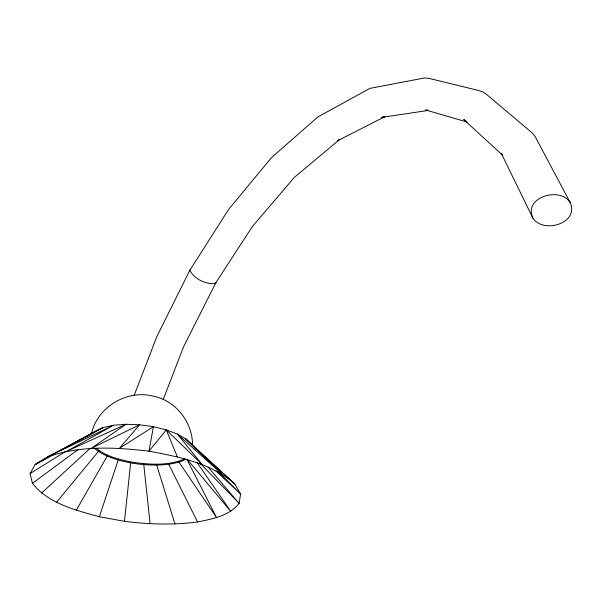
<?xml version="1.0" encoding="UTF-8"?>
<svg xmlns="http://www.w3.org/2000/svg" width="602" height="602" viewBox="0 0 602 602"><rect width="100%" height="100%" fill="white"/><g stroke="black" fill="none" stroke-linecap="round" stroke-linejoin="round"><path stroke-width="0.9" d="M60.426 450.522L95.515 431.062L103.108 427.57L113.507 425.245L125.984 424.282L139.626 424.779L153.42 426.69L166.318 429.873L177.387 434.072L185.837 438.971L234.818 483.993L240.589 494.039L239.107 503.37C229.174 516.049 212.446 518.886 197.591 521.964C173.301 525.177 148.717 524.365 124.448 521.324L130.762 461.982C118.82 459.258 106.072 456.391 96.418 448.415M91.481 433.733C97.17 407.396 126.405 389.622 152.517 395.988C175.626 400.104 193.122 422.596 192.482 445.834M78.538 440.935L103.108 427.57L47.513 456.903L35.127 464.548L30.1 473.601L32.418 483.361C48.627 503.648 75.461 510.112 99.345 516.749L118.519 459.1M134.103 395.484L157.032 336.127L189.848 270.253L228.632 209.406L271.276 157.844L317.728 117.051L369.839 88.404L424.485 77.982L428.549 78.275L478.771 90.526L482.985 91.986L486.649 94.469L532.191 132.937L534.997 136.27L570.177 202.52C579.448 223.237 543.561 234.043 532.943 218.233L501.278 153.344L502.422 154.654M163.127 399.72L183.633 346.624L215.93 282.556L215.32 283.534C205.937 284.588 193.927 278.869 189.848 270.253L190.518 269.312M76.243 510.293L107.713 455.247M215.32 283.534L252.494 226.36L294.205 177.522L339.701 139.401L337.286 140.876L384.971 116.63L381.57 117.398L427.811 110.497M196.673 449.258L185.837 438.971L221.814 473.917L177.387 434.072L202.212 464.593L166.318 429.873L148.957 451.191C115.26 447.151 80.006 445.405 47.513 456.903L113.507 425.245L66.649 451.334L125.984 424.282L91.256 448.355L139.626 424.779L119.459 448.294L153.42 426.69L148.957 451.191C179.02 456.783 211.212 463.126 234.818 483.993L198.058 450.522M56.535 502.279L99.052 450.657M41.53 493.121L90.383 448.144M32.418 483.361L78.38 449.348M30.1 473.601L65.821 451.312M53.081 454.593L35.127 464.548L53.142 454.751M69.523 445.834L73.617 443.606M130.762 461.982C148.521 464.601 167.695 466.219 184.603 458.987M428.045 110.128L425.622 109.985L467.099 122.025M99.345 516.749L124.448 521.324M465.933 120.964L463.713 119.512L502.768 155.361M215.411 470.44L240.589 494.039L218.165 471.449M194.416 447.527L196.395 449.521M199.811 462.946L239.107 503.37L208.134 467.152M570.177 202.52C559.747 186.176 522.987 197.366 532.943 218.233M187.546 459.725L230.837 511.407L197.17 462.697M178.493 461.433L216.63 517.705L187.199 459.958M168.312 463.45L197.591 521.964M166.318 429.873L177.304 456.79M156.452 464.225L174.979 524.018M143.675 463.721L150.131 523.785M185.988 459.115A51.712 19.159 6.8 0 1 138.829 464.082A51.712 19.159 6.8 0 1 94.281 448.136"/></g></svg>
